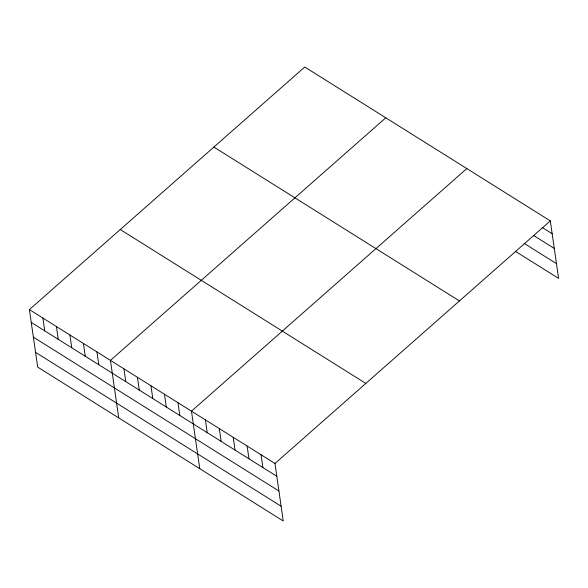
<?xml version="1.0" encoding="UTF-8"?>
<svg xmlns="http://www.w3.org/2000/svg" width="588" height="588" viewBox="0 0 588 588"><rect width="100%" height="100%" fill="white"/><g stroke="black" fill="none" stroke-linecap="round" stroke-linejoin="round"><path stroke-width="0.88" d="M29.4 309.597L274.964 463.476L283.247 520.99L37.691 367.118L29.4 309.597L304.753 67.01L550.309 220.882L558.6 278.403L515.308 251.274M385.787 117.791L110.434 360.378L118.725 417.892M466.821 168.565L191.468 411.159L199.758 468.673M274.964 463.476L550.309 220.882M542.107 227.387L552.154 233.679M533.412 235.362L554.286 248.437M524.004 243.3L556.476 263.644M213.885 147.066L459.449 300.938M120.268 229.548L365.824 383.42M31.245 322.393L276.801 476.265M33.369 337.152L278.933 491.024M35.559 352.359L281.123 506.231M261.043 454.752L262.887 467.548M247.129 446.035L248.974 458.831M233.215 437.318L235.06 450.107M219.302 428.593L221.147 441.39M205.388 419.876L207.226 432.672M177.966 402.692L179.81 415.488M164.456 394.232L166.301 407.028M150.954 385.765L152.799 398.561M137.445 377.305L139.29 390.101M123.943 368.838L125.788 381.634M96.932 351.911L98.769 364.707M83.422 343.451L85.267 356.247M69.921 334.991L71.758 347.787M56.411 326.524L58.256 339.32M42.909 318.064L44.747 330.86"/></g></svg>
